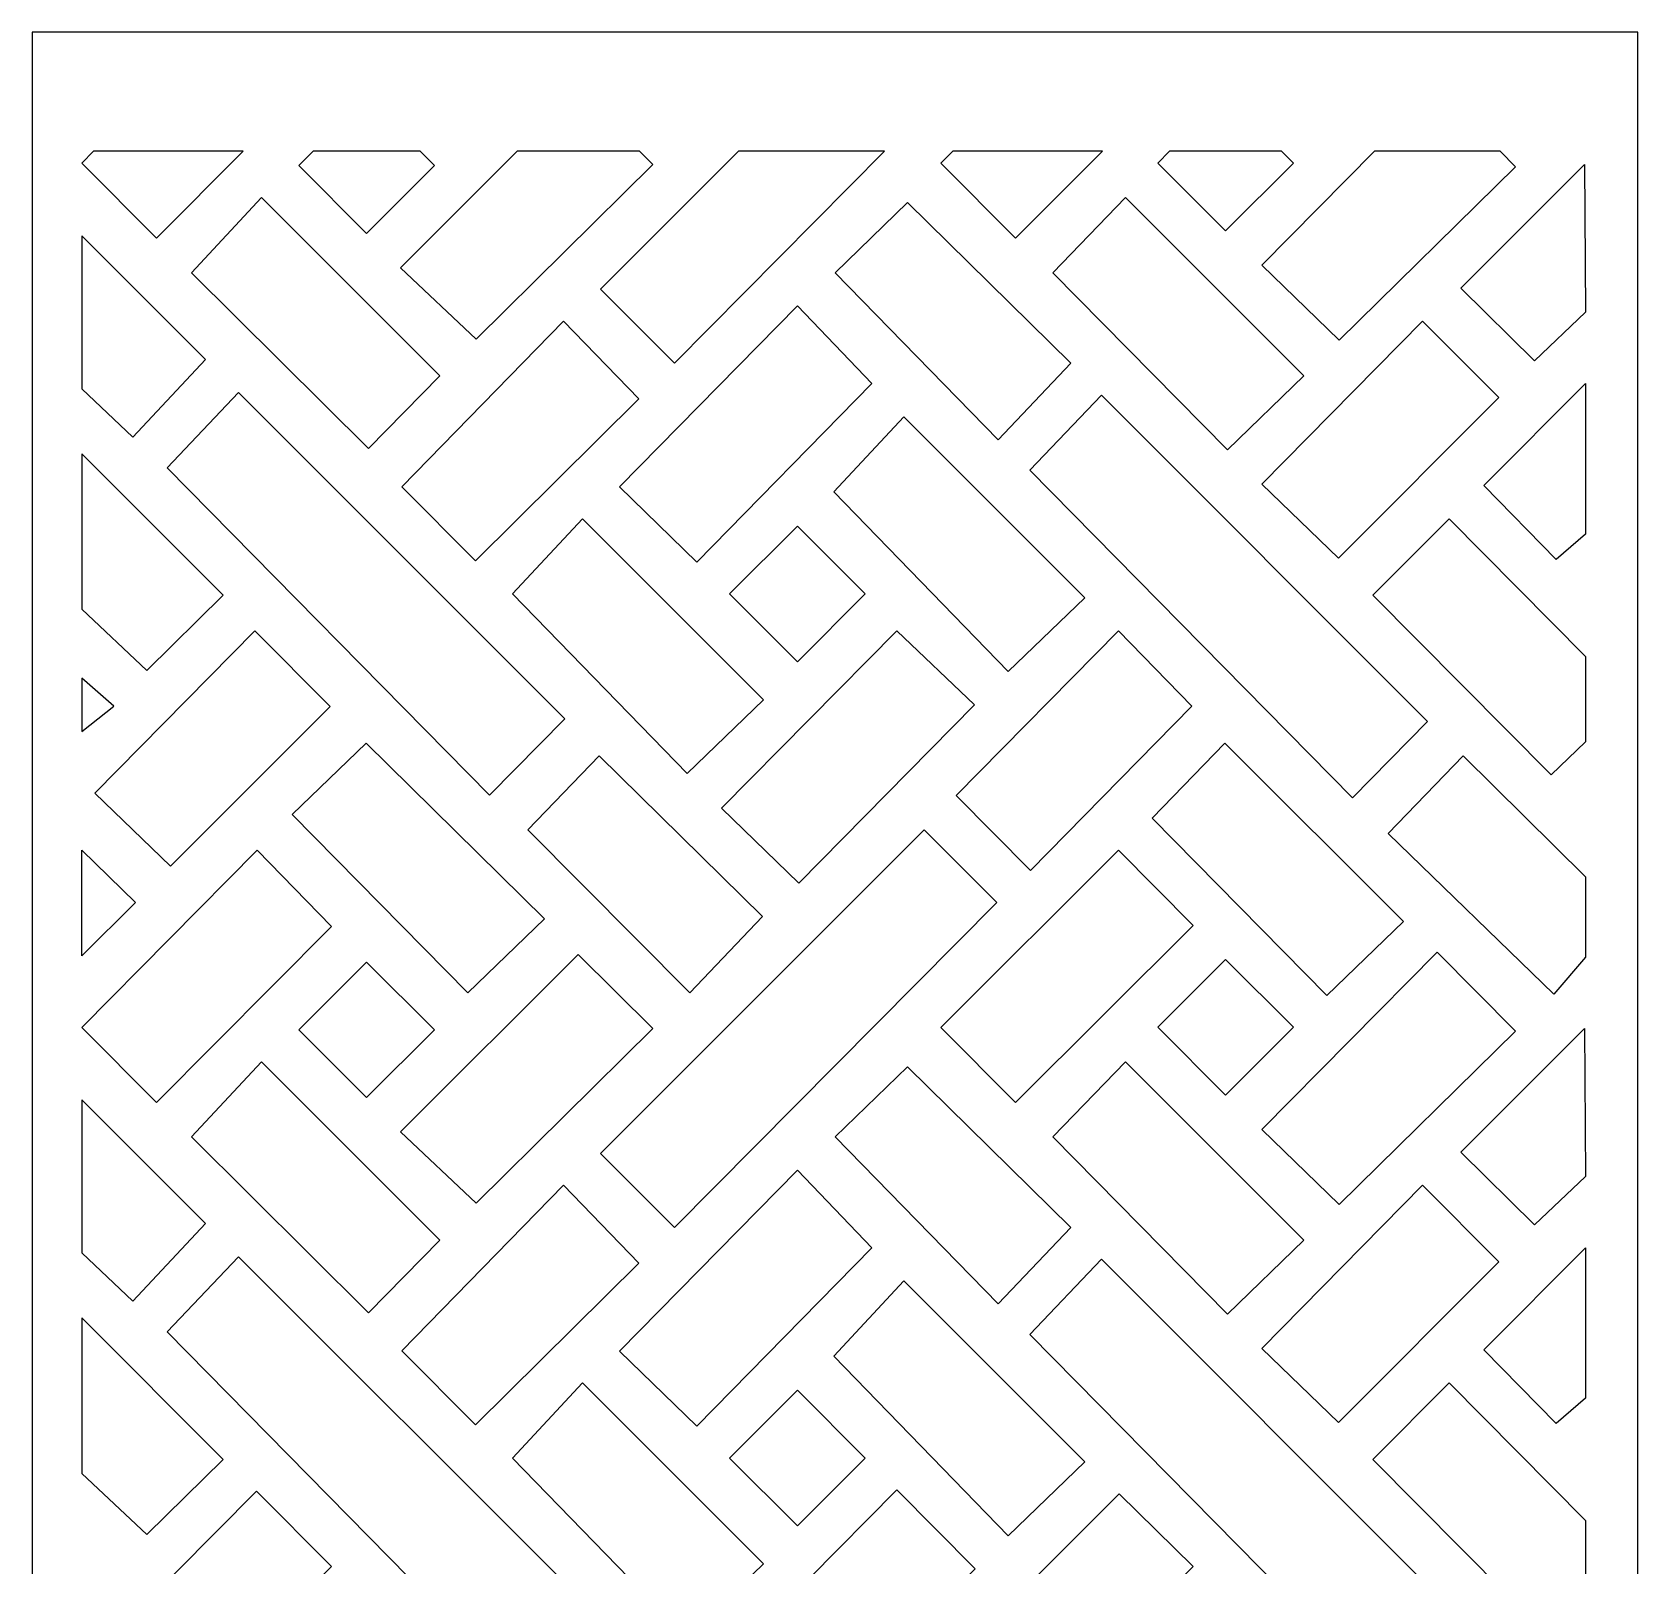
# Model space of a CAD drawing. Header units: centimetres. Extents: x -27.6 to -16.3, y -9.5 to 9.5.
# Drawn here: x -27.57 to -22.52, y 4.68 to 9.5 of the extents above; entities that cross this region are included whole.
import ezdxf

# ---------------------------------------------------------------- set-up
doc = ezdxf.new("R2010")
doc.units = ezdxf.units.CM
doc.header["$MEASUREMENT"] = 0
doc.layers.add('layer 1', color=7, linetype='Continuous')

msp = doc.modelspace()

# ---------------------------------------------------------------- linework, layer by layer
at = {"layer": 'layer 1', "color": 250}
for points, knots in [([(-27.56583, -9.50003), (-27.56583, -9.50003), (-27.56583, 9.5), (-27.56583, 9.5), (-27.56583, 9.5), (-27.56583, 9.5), (-22.51511, 9.5), (-22.51511, 9.5), (-22.51511, 9.5), (-22.51511, 9.5), (-22.51511, -9.50003), (-22.51511, -9.50003), (-22.51511, -9.50003), (-22.51511, -9.50003), (-27.56583, -9.50003), (-27.56583, -9.50003)], [0, 0, 0, 0, 0.2, 0.2, 0.2, 0.2, 0.4, 0.4, 0.4, 0.4, 0.6, 0.6, 0.6, 0.6, 1, 1, 1, 1]), ([(-27.37237, 9.12512), (-27.37237, 9.12512), (-26.90228, 9.12512), (-26.90228, 9.12512), (-26.90228, 9.12512), (-26.90228, 9.12512), (-27.17493, 8.8515), (-27.17493, 8.8515), (-27.17493, 8.8515), (-27.17493, 8.8515), (-27.40949, 9.08757), (-27.40949, 9.08757), (-27.40949, 9.08757), (-27.40949, 9.08757), (-27.37237, 9.12512), (-27.37237, 9.12512)], [0, 0, 0, 0, 0.2, 0.2, 0.2, 0.2, 0.4, 0.4, 0.4, 0.4, 0.6, 0.6, 0.6, 0.6, 1, 1, 1, 1]), ([(-26.68167, 9.12512), (-26.68167, 9.12512), (-26.34551, 9.12512), (-26.34551, 9.12512), (-26.34551, 9.12512), (-26.34551, 9.12512), (-26.30038, 9.07999), (-26.30038, 9.07999), (-26.30038, 9.07999), (-26.30038, 9.07999), (-26.51359, 8.86677), (-26.51359, 8.86677), (-26.51359, 8.86677), (-26.51359, 8.86677), (-26.7268, 9.07999), (-26.7268, 9.07999), (-26.7268, 9.07999), (-26.7268, 9.07999), (-26.68167, 9.12512), (-26.68167, 9.12512)], [0, 0, 0, 0, 0.1666667, 0.1666667, 0.1666667, 0.1666667, 0.3333333, 0.3333333, 0.3333333, 0.3333333, 0.5, 0.5, 0.5, 0.5, 0.6666667, 0.6666667, 0.6666667, 0.6666667, 1, 1, 1, 1]), ([(-26.04001, 9.12512), (-26.04001, 9.12512), (-25.65524, 9.12512), (-25.65524, 9.12512), (-25.65524, 9.12512), (-25.65524, 9.12512), (-25.61368, 9.08388), (-25.61368, 9.08388), (-25.61368, 9.08388), (-25.61368, 9.08388), (-26.1688, 8.53483), (-26.1688, 8.53483), (-26.1688, 8.53483), (-26.1688, 8.53483), (-26.40737, 8.75887), (-26.40737, 8.75887), (-26.40737, 8.75887), (-26.40737, 8.75887), (-26.04001, 9.12512), (-26.04001, 9.12512)], [0, 0, 0, 0, 0.1666667, 0.1666667, 0.1666667, 0.1666667, 0.3333333, 0.3333333, 0.3333333, 0.3333333, 0.5, 0.5, 0.5, 0.5, 0.6666667, 0.6666667, 0.6666667, 0.6666667, 1, 1, 1, 1]), ([(-25.34408, 9.12512), (-25.34408, 9.12512), (-24.88432, 9.12512), (-24.88432, 9.12512), (-24.88432, 9.12512), (-24.88432, 9.12512), (-25.54554, 8.45867), (-25.54554, 8.45867), (-25.54554, 8.45867), (-25.54554, 8.45867), (-25.77803, 8.69116), (-25.77803, 8.69116), (-25.77803, 8.69116), (-25.77803, 8.69116), (-25.34408, 9.12512), (-25.34408, 9.12512)], [0, 0, 0, 0, 0.2, 0.2, 0.2, 0.2, 0.4, 0.4, 0.4, 0.4, 0.6, 0.6, 0.6, 0.6, 1, 1, 1, 1]), ([(-24.6701, 9.12512), (-24.6701, 9.12512), (-24.19858, 9.12512), (-24.19858, 9.12512), (-24.19858, 9.12512), (-24.19858, 9.12512), (-24.4732, 8.8515), (-24.4732, 8.8515), (-24.4732, 8.8515), (-24.4732, 8.8515), (-24.70776, 9.08757), (-24.70776, 9.08757), (-24.70776, 9.08757), (-24.70776, 9.08757), (-24.6701, 9.12512), (-24.6701, 9.12512)], [0, 0, 0, 0, 0.2, 0.2, 0.2, 0.2, 0.4, 0.4, 0.4, 0.4, 0.6, 0.6, 0.6, 0.6, 1, 1, 1, 1]), ([(-23.98796, 9.12512), (-23.98796, 9.12512), (-23.63577, 9.12512), (-23.63577, 9.12512), (-23.63577, 9.12512), (-23.63577, 9.12512), (-23.59865, 9.08801), (-23.59865, 9.08801), (-23.59865, 9.08801), (-23.59865, 9.08801), (-23.81186, 8.87479), (-23.81186, 8.87479), (-23.81186, 8.87479), (-23.81186, 8.87479), (-24.02508, 9.08801), (-24.02508, 9.08801), (-24.02508, 9.08801), (-24.02508, 9.08801), (-23.98796, 9.12512), (-23.98796, 9.12512)], [0, 0, 0, 0, 0.1666667, 0.1666667, 0.1666667, 0.1666667, 0.3333333, 0.3333333, 0.3333333, 0.3333333, 0.5, 0.5, 0.5, 0.5, 0.6666667, 0.6666667, 0.6666667, 0.6666667, 1, 1, 1, 1]), ([(-23.34346, 9.12512), (-23.34346, 9.12512), (-22.94874, 9.12512), (-22.94874, 9.12512), (-22.94874, 9.12512), (-22.94874, 9.12512), (-22.89993, 9.07586), (-22.89993, 9.07586), (-22.89993, 9.07586), (-22.89993, 9.07586), (-23.45504, 8.53082), (-23.45504, 8.53082), (-23.45504, 8.53082), (-23.45504, 8.53082), (-23.69762, 8.76689), (-23.69762, 8.76689), (-23.69762, 8.76689), (-23.69762, 8.76689), (-23.34346, 9.12512), (-23.34346, 9.12512)], [0, 0, 0, 0, 0.1666667, 0.1666667, 0.1666667, 0.1666667, 0.3333333, 0.3333333, 0.3333333, 0.3333333, 0.5, 0.5, 0.5, 0.5, 0.6666667, 0.6666667, 0.6666667, 0.6666667, 1, 1, 1, 1]), ([(-22.8398, 8.46668), (-22.8398, 8.46668), (-22.67946, 8.61901), (-22.67946, 8.61901), (-22.67946, 8.61901), (-22.67946, 8.61901), (-22.68347, 9.084), (-22.68347, 9.084), (-22.68347, 9.084), (-22.68347, 9.084), (-23.07229, 8.69517), (-23.07229, 8.69517), (-23.07229, 8.69517), (-23.07229, 8.69517), (-22.8398, 8.46668), (-22.8398, 8.46668)], [0, 0, 0, 0, 0.2, 0.2, 0.2, 0.2, 0.4, 0.4, 0.4, 0.4, 0.6, 0.6, 0.6, 0.6, 1, 1, 1, 1]), ([(-26.50758, 8.1901), (-26.50758, 8.1901), (-26.2831, 8.41858), (-26.2831, 8.41858), (-26.2831, 8.41858), (-26.2831, 8.41858), (-26.84429, 8.97978), (-26.84429, 8.97978), (-26.84429, 8.97978), (-26.84429, 8.97978), (-27.06476, 8.74327), (-27.06476, 8.74327), (-27.06476, 8.74327), (-27.06476, 8.74327), (-26.50758, 8.1901), (-26.50758, 8.1901)], [0, 0, 0, 0, 0.2, 0.2, 0.2, 0.2, 0.4, 0.4, 0.4, 0.4, 0.6, 0.6, 0.6, 0.6, 1, 1, 1, 1]), ([(-24.52738, 8.21816), (-24.52738, 8.21816), (-25.04047, 8.74327), (-25.04047, 8.74327), (-25.04047, 8.74327), (-25.04047, 8.74327), (-24.81199, 8.96374), (-24.81199, 8.96374), (-24.81199, 8.96374), (-24.81199, 8.96374), (-24.2989, 8.45867), (-24.2989, 8.45867), (-24.2989, 8.45867), (-24.2989, 8.45867), (-24.52738, 8.21816), (-24.52738, 8.21816)], [0, 0, 0, 0, 0.2, 0.2, 0.2, 0.2, 0.4, 0.4, 0.4, 0.4, 0.6, 0.6, 0.6, 0.6, 1, 1, 1, 1]), ([(-23.80585, 8.18609), (-23.80585, 8.18609), (-23.56534, 8.41858), (-23.56534, 8.41858), (-23.56534, 8.41858), (-23.56534, 8.41858), (-24.12653, 8.97978), (-24.12653, 8.97978), (-24.12653, 8.97978), (-24.12653, 8.97978), (-24.35501, 8.74327), (-24.35501, 8.74327), (-24.35501, 8.74327), (-24.35501, 8.74327), (-23.80585, 8.18609), (-23.80585, 8.18609)], [0, 0, 0, 0, 0.2, 0.2, 0.2, 0.2, 0.4, 0.4, 0.4, 0.4, 0.6, 0.6, 0.6, 0.6, 1, 1, 1, 1]), ([(-27.24915, 8.22617), (-27.24915, 8.22617), (-27.40949, 8.3785), (-27.40949, 8.3785), (-27.40949, 8.3785), (-27.40949, 8.3785), (-27.40949, 8.85952), (-27.40949, 8.85952), (-27.40949, 8.85952), (-27.40949, 8.85952), (-27.02067, 8.47069), (-27.02067, 8.47069), (-27.02067, 8.47069), (-27.02067, 8.47069), (-27.24915, 8.22617), (-27.24915, 8.22617)], [0, 0, 0, 0, 0.2, 0.2, 0.2, 0.2, 0.4, 0.4, 0.4, 0.4, 0.6, 0.6, 0.6, 0.6, 1, 1, 1, 1]), ([(-25.47532, 7.83334), (-25.47532, 7.83334), (-25.71791, 8.0694), (-25.71791, 8.0694), (-25.71791, 8.0694), (-25.71791, 8.0694), (-25.1586, 8.63905), (-25.1586, 8.63905), (-25.1586, 8.63905), (-25.1586, 8.63905), (-24.92422, 8.39441), (-24.92422, 8.39441), (-24.92422, 8.39441), (-24.92422, 8.39441), (-25.47532, 7.83334), (-25.47532, 7.83334)], [0, 0, 0, 0, 0.2, 0.2, 0.2, 0.2, 0.4, 0.4, 0.4, 0.4, 0.6, 0.6, 0.6, 0.6, 1, 1, 1, 1]), ([(-26.17086, 7.83735), (-26.17086, 7.83735), (-26.40336, 8.06984), (-26.40336, 8.06984), (-26.40336, 8.06984), (-26.40336, 8.06984), (-25.89428, 8.59095), (-25.89428, 8.59095), (-25.89428, 8.59095), (-25.89428, 8.59095), (-25.65778, 8.34643), (-25.65778, 8.34643), (-25.65778, 8.34643), (-25.65778, 8.34643), (-26.17086, 7.83735), (-26.17086, 7.83735)], [0, 0, 0, 0, 0.2, 0.2, 0.2, 0.2, 0.4, 0.4, 0.4, 0.4, 0.6, 0.6, 0.6, 0.6, 1, 1, 1, 1]), ([(-23.45711, 7.84536), (-23.45711, 7.84536), (-23.69762, 8.07786), (-23.69762, 8.07786), (-23.69762, 8.07786), (-23.69762, 8.07786), (-23.19255, 8.59095), (-23.19255, 8.59095), (-23.19255, 8.59095), (-23.19255, 8.59095), (-22.95204, 8.35044), (-22.95204, 8.35044), (-22.95204, 8.35044), (-22.95204, 8.35044), (-23.45711, 7.84536), (-23.45711, 7.84536)], [0, 0, 0, 0, 0.2, 0.2, 0.2, 0.2, 0.4, 0.4, 0.4, 0.4, 0.6, 0.6, 0.6, 0.6, 1, 1, 1, 1]), ([(-22.77166, 7.84135), (-22.77166, 7.84135), (-22.67946, 7.92152), (-22.67946, 7.92152), (-22.67946, 7.92152), (-22.67946, 7.92152), (-22.67946, 8.39453), (-22.67946, 8.39453), (-22.67946, 8.39453), (-22.67946, 8.39453), (-23.00014, 8.07385), (-23.00014, 8.07385), (-23.00014, 8.07385), (-23.00014, 8.07385), (-22.77166, 7.84135), (-22.77166, 7.84135)], [0, 0, 0, 0, 0.2, 0.2, 0.2, 0.2, 0.4, 0.4, 0.4, 0.4, 0.6, 0.6, 0.6, 0.6, 1, 1, 1, 1]), ([(-26.12677, 7.09978), (-26.12677, 7.09978), (-25.89027, 7.34029), (-25.89027, 7.34029), (-25.89027, 7.34029), (-25.89027, 7.34029), (-26.91645, 8.36647), (-26.91645, 8.36647), (-26.91645, 8.36647), (-26.91645, 8.36647), (-27.14092, 8.12997), (-27.14092, 8.12997), (-27.14092, 8.12997), (-27.14092, 8.12997), (-26.12677, 7.09978), (-26.12677, 7.09978)], [0, 0, 0, 0, 0.2, 0.2, 0.2, 0.2, 0.4, 0.4, 0.4, 0.4, 0.6, 0.6, 0.6, 0.6, 1, 1, 1, 1]), ([(-23.41302, 7.09176), (-23.41302, 7.09176), (-23.17652, 7.33227), (-23.17652, 7.33227), (-23.17652, 7.33227), (-23.17652, 7.33227), (-24.20269, 8.35845), (-24.20269, 8.35845), (-24.20269, 8.35845), (-24.20269, 8.35845), (-24.42717, 8.12195), (-24.42717, 8.12195), (-24.42717, 8.12195), (-24.42717, 8.12195), (-23.41302, 7.09176), (-23.41302, 7.09176)], [0, 0, 0, 0, 0.2, 0.2, 0.2, 0.2, 0.4, 0.4, 0.4, 0.4, 0.6, 0.6, 0.6, 0.6, 1, 1, 1, 1]), ([(-24.49531, 7.4886), (-24.49531, 7.4886), (-24.2548, 7.7211), (-24.2548, 7.7211), (-24.2548, 7.7211), (-24.2548, 7.7211), (-24.82401, 8.29031), (-24.82401, 8.29031), (-24.82401, 8.29031), (-24.82401, 8.29031), (-25.04448, 8.05381), (-25.04448, 8.05381), (-25.04448, 8.05381), (-25.04448, 8.05381), (-24.49531, 7.4886), (-24.49531, 7.4886)], [0, 0, 0, 0, 0.2, 0.2, 0.2, 0.2, 0.4, 0.4, 0.4, 0.4, 0.6, 0.6, 0.6, 0.6, 1, 1, 1, 1]), ([(-27.40949, 7.68502), (-27.40949, 7.68502), (-27.40949, 8.17406), (-27.40949, 8.17406), (-27.40949, 8.17406), (-27.40949, 8.17406), (-26.96455, 7.72912), (-26.96455, 7.72912), (-26.96455, 7.72912), (-26.96455, 7.72912), (-27.20506, 7.49261), (-27.20506, 7.49261), (-27.20506, 7.49261), (-27.20506, 7.49261), (-27.40949, 7.68502), (-27.40949, 7.68502)], [0, 0, 0, 0, 0.2, 0.2, 0.2, 0.2, 0.4, 0.4, 0.4, 0.4, 0.6, 0.6, 0.6, 0.6, 1, 1, 1, 1]), ([(-25.50545, 7.16792), (-25.50545, 7.16792), (-25.26494, 7.40042), (-25.26494, 7.40042), (-25.26494, 7.40042), (-25.26494, 7.40042), (-25.83415, 7.96963), (-25.83415, 7.96963), (-25.83415, 7.96963), (-25.83415, 7.96963), (-26.05462, 7.73312), (-26.05462, 7.73312), (-26.05462, 7.73312), (-26.05462, 7.73312), (-25.50545, 7.16792), (-25.50545, 7.16792)], [0, 0, 0, 0, 0.2, 0.2, 0.2, 0.2, 0.4, 0.4, 0.4, 0.4, 0.6, 0.6, 0.6, 0.6, 1, 1, 1, 1]), ([(-25.37193, 7.73312), (-25.37193, 7.73312), (-25.15872, 7.94634), (-25.15872, 7.94634), (-25.15872, 7.94634), (-25.15872, 7.94634), (-24.94551, 7.73312), (-24.94551, 7.73312), (-24.94551, 7.73312), (-24.94551, 7.73312), (-25.15872, 7.51991), (-25.15872, 7.51991), (-25.15872, 7.51991), (-25.15872, 7.51991), (-25.37193, 7.73312), (-25.37193, 7.73312)], [0, 0, 0, 0, 0.2, 0.2, 0.2, 0.2, 0.4, 0.4, 0.4, 0.4, 0.6, 0.6, 0.6, 0.6, 1, 1, 1, 1]), ([(-22.78769, 7.16391), (-22.78769, 7.16391), (-22.67946, 7.26813), (-22.67946, 7.26813), (-22.67946, 7.26813), (-22.67946, 7.26813), (-22.67946, 7.53671), (-22.67946, 7.53671), (-22.67946, 7.53671), (-22.67946, 7.53671), (-23.10837, 7.96963), (-23.10837, 7.96963), (-23.10837, 7.96963), (-23.10837, 7.96963), (-23.34888, 7.72912), (-23.34888, 7.72912), (-23.34888, 7.72912), (-23.34888, 7.72912), (-22.78769, 7.16391), (-22.78769, 7.16391)], [0, 0, 0, 0, 0.1666667, 0.1666667, 0.1666667, 0.1666667, 0.3333333, 0.3333333, 0.3333333, 0.3333333, 0.5, 0.5, 0.5, 0.5, 0.6666667, 0.6666667, 0.6666667, 0.6666667, 1, 1, 1, 1]), ([(-27.13023, 6.87663), (-27.13023, 6.87663), (-27.36807, 7.10645), (-27.36807, 7.10645), (-27.36807, 7.10645), (-27.36807, 7.10645), (-26.86567, 7.61688), (-26.86567, 7.61688), (-26.86567, 7.61688), (-26.86567, 7.61688), (-26.62783, 7.37903), (-26.62783, 7.37903), (-26.62783, 7.37903), (-26.62783, 7.37903), (-27.13023, 6.87663), (-27.13023, 6.87663)], [0, 0, 0, 0, 0.2, 0.2, 0.2, 0.2, 0.4, 0.4, 0.4, 0.4, 0.6, 0.6, 0.6, 0.6, 1, 1, 1, 1]), ([(-24.84594, 7.61688), (-24.84594, 7.61688), (-25.39722, 7.05925), (-25.39722, 7.05925), (-25.39722, 7.05925), (-25.39722, 7.05925), (-25.15465, 6.82319), (-25.15465, 6.82319), (-25.15465, 6.82319), (-25.15465, 6.82319), (-24.60221, 7.38426), (-24.60221, 7.38426), (-24.60221, 7.38426), (-24.60221, 7.38426), (-24.84594, 7.61688), (-24.84594, 7.61688)], [0, 0, 0, 0, 0.2, 0.2, 0.2, 0.2, 0.4, 0.4, 0.4, 0.4, 0.6, 0.6, 0.6, 0.6, 1, 1, 1, 1]), ([(-24.4251, 6.86327), (-24.4251, 6.86327), (-24.65966, 7.09934), (-24.65966, 7.09934), (-24.65966, 7.09934), (-24.65966, 7.09934), (-24.14846, 7.61688), (-24.14846, 7.61688), (-24.14846, 7.61688), (-24.14846, 7.61688), (-23.91809, 7.38026), (-23.91809, 7.38026), (-23.91809, 7.38026), (-23.91809, 7.38026), (-24.4251, 6.86327), (-24.4251, 6.86327)], [0, 0, 0, 0, 0.2, 0.2, 0.2, 0.2, 0.4, 0.4, 0.4, 0.4, 0.6, 0.6, 0.6, 0.6, 1, 1, 1, 1]), ([(-27.40949, 7.3002), (-27.40949, 7.3002), (-27.40949, 7.46856), (-27.40949, 7.46856), (-27.40949, 7.46856), (-27.40949, 7.46856), (-27.30928, 7.38037), (-27.30928, 7.38037), (-27.30928, 7.38037), (-27.30928, 7.38037), (-27.40949, 7.3002), (-27.40949, 7.3002)], [0, 0, 0, 0, 0.25, 0.25, 0.25, 0.25, 0.5, 0.5, 0.5, 0.5, 1, 1, 1, 1]), ([(-26.19492, 6.47845), (-26.19492, 6.47845), (-25.9544, 6.71095), (-25.9544, 6.71095), (-25.9544, 6.71095), (-25.9544, 6.71095), (-26.5156, 7.26413), (-26.5156, 7.26413), (-26.5156, 7.26413), (-26.5156, 7.26413), (-26.74809, 7.03965), (-26.74809, 7.03965), (-26.74809, 7.03965), (-26.74809, 7.03965), (-26.19492, 6.47845), (-26.19492, 6.47845)], [0, 0, 0, 0, 0.2, 0.2, 0.2, 0.2, 0.4, 0.4, 0.4, 0.4, 0.6, 0.6, 0.6, 0.6, 1, 1, 1, 1]), ([(-25.49744, 6.47845), (-25.49744, 6.47845), (-26.00652, 6.99155), (-26.00652, 6.99155), (-26.00652, 6.99155), (-26.00652, 6.99155), (-25.78204, 7.22404), (-25.78204, 7.22404), (-25.78204, 7.22404), (-25.78204, 7.22404), (-25.26895, 6.71897), (-25.26895, 6.71897), (-25.26895, 6.71897), (-25.26895, 6.71897), (-25.49744, 6.47845), (-25.49744, 6.47845)], [0, 0, 0, 0, 0.2, 0.2, 0.2, 0.2, 0.4, 0.4, 0.4, 0.4, 0.6, 0.6, 0.6, 0.6, 1, 1, 1, 1]), ([(-23.49319, 6.47044), (-23.49319, 6.47044), (-23.25268, 6.70293), (-23.25268, 6.70293), (-23.25268, 6.70293), (-23.25268, 6.70293), (-23.81387, 7.26413), (-23.81387, 7.26413), (-23.81387, 7.26413), (-23.81387, 7.26413), (-24.04235, 7.02762), (-24.04235, 7.02762), (-24.04235, 7.02762), (-24.04235, 7.02762), (-23.49319, 6.47044), (-23.49319, 6.47044)], [0, 0, 0, 0, 0.2, 0.2, 0.2, 0.2, 0.4, 0.4, 0.4, 0.4, 0.6, 0.6, 0.6, 0.6, 1, 1, 1, 1]), ([(-22.77967, 6.47444), (-22.77967, 6.47444), (-22.67946, 6.59069), (-22.67946, 6.59069), (-22.67946, 6.59069), (-22.67946, 6.59069), (-22.67946, 6.84323), (-22.67946, 6.84323), (-22.67946, 6.84323), (-22.67946, 6.84323), (-23.06428, 7.22404), (-23.06428, 7.22404), (-23.06428, 7.22404), (-23.06428, 7.22404), (-23.30078, 6.97952), (-23.30078, 6.97952), (-23.30078, 6.97952), (-23.30078, 6.97952), (-22.77967, 6.47444), (-22.77967, 6.47444)], [0, 0, 0, 0, 0.1666667, 0.1666667, 0.1666667, 0.1666667, 0.3333333, 0.3333333, 0.3333333, 0.3333333, 0.5, 0.5, 0.5, 0.5, 0.6666667, 0.6666667, 0.6666667, 0.6666667, 1, 1, 1, 1]), ([(-25.54554, 5.74088), (-25.54554, 5.74088), (-25.77803, 5.97338), (-25.77803, 5.97338), (-25.77803, 5.97338), (-25.77803, 5.97338), (-24.75987, 6.99155), (-24.75987, 6.99155), (-24.75987, 6.99155), (-24.75987, 6.99155), (-24.53139, 6.76306), (-24.53139, 6.76306), (-24.53139, 6.76306), (-24.53139, 6.76306), (-25.54554, 5.74088), (-25.54554, 5.74088)], [0, 0, 0, 0, 0.2, 0.2, 0.2, 0.2, 0.4, 0.4, 0.4, 0.4, 0.6, 0.6, 0.6, 0.6, 1, 1, 1, 1]), ([(-27.17493, 6.13372), (-27.17493, 6.13372), (-27.40949, 6.36979), (-27.40949, 6.36979), (-27.40949, 6.36979), (-27.40949, 6.36979), (-26.85821, 6.92741), (-26.85821, 6.92741), (-26.85821, 6.92741), (-26.85821, 6.92741), (-26.62383, 6.68678), (-26.62383, 6.68678), (-26.62383, 6.68678), (-26.62383, 6.68678), (-27.17493, 6.13372), (-27.17493, 6.13372)], [0, 0, 0, 0, 0.2, 0.2, 0.2, 0.2, 0.4, 0.4, 0.4, 0.4, 0.6, 0.6, 0.6, 0.6, 1, 1, 1, 1]), ([(-27.40949, 6.5947), (-27.40949, 6.5947), (-27.24114, 6.76306), (-27.24114, 6.76306), (-27.24114, 6.76306), (-27.24114, 6.76306), (-27.40949, 6.92741), (-27.40949, 6.92741), (-27.40949, 6.92741), (-27.40949, 6.92741), (-27.40949, 6.5947), (-27.40949, 6.5947)], [0, 0, 0, 0, 0.25, 0.25, 0.25, 0.25, 0.5, 0.5, 0.5, 0.5, 1, 1, 1, 1]), ([(-24.4732, 6.13372), (-24.4732, 6.13372), (-24.70776, 6.36979), (-24.70776, 6.36979), (-24.70776, 6.36979), (-24.70776, 6.36979), (-24.14846, 6.92741), (-24.14846, 6.92741), (-24.14846, 6.92741), (-24.14846, 6.92741), (-23.91408, 6.69079), (-23.91408, 6.69079), (-23.91408, 6.69079), (-23.91408, 6.69079), (-24.4732, 6.13372), (-24.4732, 6.13372)], [0, 0, 0, 0, 0.2, 0.2, 0.2, 0.2, 0.4, 0.4, 0.4, 0.4, 0.6, 0.6, 0.6, 0.6, 1, 1, 1, 1]), ([(-26.7268, 6.36221), (-26.7268, 6.36221), (-26.51359, 6.57542), (-26.51359, 6.57542), (-26.51359, 6.57542), (-26.51359, 6.57542), (-26.30038, 6.36221), (-26.30038, 6.36221), (-26.30038, 6.36221), (-26.30038, 6.36221), (-26.51359, 6.14899), (-26.51359, 6.14899), (-26.51359, 6.14899), (-26.51359, 6.14899), (-26.7268, 6.36221), (-26.7268, 6.36221)], [0, 0, 0, 0, 0.2, 0.2, 0.2, 0.2, 0.4, 0.4, 0.4, 0.4, 0.6, 0.6, 0.6, 0.6, 1, 1, 1, 1]), ([(-26.1688, 5.81705), (-26.1688, 5.81705), (-26.40737, 6.04109), (-26.40737, 6.04109), (-26.40737, 6.04109), (-26.40737, 6.04109), (-25.84806, 6.59871), (-25.84806, 6.59871), (-25.84806, 6.59871), (-25.84806, 6.59871), (-25.61368, 6.3661), (-25.61368, 6.3661), (-25.61368, 6.3661), (-25.61368, 6.3661), (-26.1688, 5.81705), (-26.1688, 5.81705)], [0, 0, 0, 0, 0.2, 0.2, 0.2, 0.2, 0.4, 0.4, 0.4, 0.4, 0.6, 0.6, 0.6, 0.6, 1, 1, 1, 1]), ([(-24.02508, 6.37022), (-24.02508, 6.37022), (-23.81186, 6.58344), (-23.81186, 6.58344), (-23.81186, 6.58344), (-23.81186, 6.58344), (-23.59865, 6.37022), (-23.59865, 6.37022), (-23.59865, 6.37022), (-23.59865, 6.37022), (-23.81186, 6.15701), (-23.81186, 6.15701), (-23.81186, 6.15701), (-23.81186, 6.15701), (-24.02508, 6.37022), (-24.02508, 6.37022)], [0, 0, 0, 0, 0.2, 0.2, 0.2, 0.2, 0.4, 0.4, 0.4, 0.4, 0.6, 0.6, 0.6, 0.6, 1, 1, 1, 1]), ([(-23.45504, 5.81304), (-23.45504, 5.81304), (-23.69762, 6.04911), (-23.69762, 6.04911), (-23.69762, 6.04911), (-23.69762, 6.04911), (-23.14633, 6.60673), (-23.14633, 6.60673), (-23.14633, 6.60673), (-23.14633, 6.60673), (-22.89993, 6.35808), (-22.89993, 6.35808), (-22.89993, 6.35808), (-22.89993, 6.35808), (-23.45504, 5.81304), (-23.45504, 5.81304)], [0, 0, 0, 0, 0.2, 0.2, 0.2, 0.2, 0.4, 0.4, 0.4, 0.4, 0.6, 0.6, 0.6, 0.6, 1, 1, 1, 1]), ([(-22.8398, 5.7489), (-22.8398, 5.7489), (-22.67946, 5.90123), (-22.67946, 5.90123), (-22.67946, 5.90123), (-22.67946, 5.90123), (-22.68347, 6.36621), (-22.68347, 6.36621), (-22.68347, 6.36621), (-22.68347, 6.36621), (-23.07229, 5.97739), (-23.07229, 5.97739), (-23.07229, 5.97739), (-23.07229, 5.97739), (-22.8398, 5.7489), (-22.8398, 5.7489)], [0, 0, 0, 0, 0.2, 0.2, 0.2, 0.2, 0.4, 0.4, 0.4, 0.4, 0.6, 0.6, 0.6, 0.6, 1, 1, 1, 1]), ([(-26.50758, 5.47231), (-26.50758, 5.47231), (-26.2831, 5.7008), (-26.2831, 5.7008), (-26.2831, 5.7008), (-26.2831, 5.7008), (-26.84429, 6.26199), (-26.84429, 6.26199), (-26.84429, 6.26199), (-26.84429, 6.26199), (-27.06476, 6.02549), (-27.06476, 6.02549), (-27.06476, 6.02549), (-27.06476, 6.02549), (-26.50758, 5.47231), (-26.50758, 5.47231)], [0, 0, 0, 0, 0.2, 0.2, 0.2, 0.2, 0.4, 0.4, 0.4, 0.4, 0.6, 0.6, 0.6, 0.6, 1, 1, 1, 1]), ([(-24.52738, 5.50037), (-24.52738, 5.50037), (-25.04047, 6.02549), (-25.04047, 6.02549), (-25.04047, 6.02549), (-25.04047, 6.02549), (-24.81199, 6.24596), (-24.81199, 6.24596), (-24.81199, 6.24596), (-24.81199, 6.24596), (-24.2989, 5.74088), (-24.2989, 5.74088), (-24.2989, 5.74088), (-24.2989, 5.74088), (-24.52738, 5.50037), (-24.52738, 5.50037)], [0, 0, 0, 0, 0.2, 0.2, 0.2, 0.2, 0.4, 0.4, 0.4, 0.4, 0.6, 0.6, 0.6, 0.6, 1, 1, 1, 1]), ([(-23.80585, 5.4683), (-23.80585, 5.4683), (-23.56534, 5.7008), (-23.56534, 5.7008), (-23.56534, 5.7008), (-23.56534, 5.7008), (-24.12653, 6.26199), (-24.12653, 6.26199), (-24.12653, 6.26199), (-24.12653, 6.26199), (-24.35501, 6.02549), (-24.35501, 6.02549), (-24.35501, 6.02549), (-24.35501, 6.02549), (-23.80585, 5.4683), (-23.80585, 5.4683)], [0, 0, 0, 0, 0.2, 0.2, 0.2, 0.2, 0.4, 0.4, 0.4, 0.4, 0.6, 0.6, 0.6, 0.6, 1, 1, 1, 1]), ([(-27.24915, 5.50839), (-27.24915, 5.50839), (-27.40949, 5.66071), (-27.40949, 5.66071), (-27.40949, 5.66071), (-27.40949, 5.66071), (-27.40949, 6.14174), (-27.40949, 6.14174), (-27.40949, 6.14174), (-27.40949, 6.14174), (-27.02067, 5.75291), (-27.02067, 5.75291), (-27.02067, 5.75291), (-27.02067, 5.75291), (-27.24915, 5.50839), (-27.24915, 5.50839)], [0, 0, 0, 0, 0.2, 0.2, 0.2, 0.2, 0.4, 0.4, 0.4, 0.4, 0.6, 0.6, 0.6, 0.6, 1, 1, 1, 1]), ([(-25.47532, 5.11555), (-25.47532, 5.11555), (-25.71791, 5.35162), (-25.71791, 5.35162), (-25.71791, 5.35162), (-25.71791, 5.35162), (-25.1586, 5.92127), (-25.1586, 5.92127), (-25.1586, 5.92127), (-25.1586, 5.92127), (-24.92422, 5.67663), (-24.92422, 5.67663), (-24.92422, 5.67663), (-24.92422, 5.67663), (-25.47532, 5.11555), (-25.47532, 5.11555)], [0, 0, 0, 0, 0.2, 0.2, 0.2, 0.2, 0.4, 0.4, 0.4, 0.4, 0.6, 0.6, 0.6, 0.6, 1, 1, 1, 1]), ([(-26.17086, 5.11956), (-26.17086, 5.11956), (-26.40336, 5.35206), (-26.40336, 5.35206), (-26.40336, 5.35206), (-26.40336, 5.35206), (-25.89428, 5.87317), (-25.89428, 5.87317), (-25.89428, 5.87317), (-25.89428, 5.87317), (-25.65778, 5.62864), (-25.65778, 5.62864), (-25.65778, 5.62864), (-25.65778, 5.62864), (-26.17086, 5.11956), (-26.17086, 5.11956)], [0, 0, 0, 0, 0.2, 0.2, 0.2, 0.2, 0.4, 0.4, 0.4, 0.4, 0.6, 0.6, 0.6, 0.6, 1, 1, 1, 1]), ([(-23.45711, 5.12758), (-23.45711, 5.12758), (-23.69762, 5.36007), (-23.69762, 5.36007), (-23.69762, 5.36007), (-23.69762, 5.36007), (-23.19255, 5.87317), (-23.19255, 5.87317), (-23.19255, 5.87317), (-23.19255, 5.87317), (-22.95204, 5.63265), (-22.95204, 5.63265), (-22.95204, 5.63265), (-22.95204, 5.63265), (-23.45711, 5.12758), (-23.45711, 5.12758)], [0, 0, 0, 0, 0.2, 0.2, 0.2, 0.2, 0.4, 0.4, 0.4, 0.4, 0.6, 0.6, 0.6, 0.6, 1, 1, 1, 1]), ([(-22.77166, 5.12357), (-22.77166, 5.12357), (-22.67946, 5.20374), (-22.67946, 5.20374), (-22.67946, 5.20374), (-22.67946, 5.20374), (-22.67946, 5.67675), (-22.67946, 5.67675), (-22.67946, 5.67675), (-22.67946, 5.67675), (-23.00014, 5.35606), (-23.00014, 5.35606), (-23.00014, 5.35606), (-23.00014, 5.35606), (-22.77166, 5.12357), (-22.77166, 5.12357)], [0, 0, 0, 0, 0.2, 0.2, 0.2, 0.2, 0.4, 0.4, 0.4, 0.4, 0.6, 0.6, 0.6, 0.6, 1, 1, 1, 1]), ([(-26.12677, 4.38199), (-26.12677, 4.38199), (-25.89027, 4.6225), (-25.89027, 4.6225), (-25.89027, 4.6225), (-25.89027, 4.6225), (-26.91645, 5.64869), (-26.91645, 5.64869), (-26.91645, 5.64869), (-26.91645, 5.64869), (-27.14092, 5.41218), (-27.14092, 5.41218), (-27.14092, 5.41218), (-27.14092, 5.41218), (-26.12677, 4.38199), (-26.12677, 4.38199)], [0, 0, 0, 0, 0.2, 0.2, 0.2, 0.2, 0.4, 0.4, 0.4, 0.4, 0.6, 0.6, 0.6, 0.6, 1, 1, 1, 1]), ([(-23.41302, 4.37397), (-23.41302, 4.37397), (-23.17652, 4.61449), (-23.17652, 4.61449), (-23.17652, 4.61449), (-23.17652, 4.61449), (-24.20269, 5.64067), (-24.20269, 5.64067), (-24.20269, 5.64067), (-24.20269, 5.64067), (-24.42717, 5.40417), (-24.42717, 5.40417), (-24.42717, 5.40417), (-24.42717, 5.40417), (-23.41302, 4.37397), (-23.41302, 4.37397)], [0, 0, 0, 0, 0.2, 0.2, 0.2, 0.2, 0.4, 0.4, 0.4, 0.4, 0.6, 0.6, 0.6, 0.6, 1, 1, 1, 1]), ([(-24.49531, 4.77082), (-24.49531, 4.77082), (-24.2548, 5.00331), (-24.2548, 5.00331), (-24.2548, 5.00331), (-24.2548, 5.00331), (-24.82401, 5.57253), (-24.82401, 5.57253), (-24.82401, 5.57253), (-24.82401, 5.57253), (-25.04448, 5.33602), (-25.04448, 5.33602), (-25.04448, 5.33602), (-25.04448, 5.33602), (-24.49531, 4.77082), (-24.49531, 4.77082)], [0, 0, 0, 0, 0.2, 0.2, 0.2, 0.2, 0.4, 0.4, 0.4, 0.4, 0.6, 0.6, 0.6, 0.6, 1, 1, 1, 1]), ([(-27.40949, 4.96724), (-27.40949, 4.96724), (-27.40949, 5.45628), (-27.40949, 5.45628), (-27.40949, 5.45628), (-27.40949, 5.45628), (-26.96455, 5.01133), (-26.96455, 5.01133), (-26.96455, 5.01133), (-26.96455, 5.01133), (-27.20506, 4.77483), (-27.20506, 4.77483), (-27.20506, 4.77483), (-27.20506, 4.77483), (-27.40949, 4.96724), (-27.40949, 4.96724)], [0, 0, 0, 0, 0.2, 0.2, 0.2, 0.2, 0.4, 0.4, 0.4, 0.4, 0.6, 0.6, 0.6, 0.6, 1, 1, 1, 1]), ([(-25.50545, 4.45014), (-25.50545, 4.45014), (-25.26494, 4.68263), (-25.26494, 4.68263), (-25.26494, 4.68263), (-25.26494, 4.68263), (-25.83415, 5.25184), (-25.83415, 5.25184), (-25.83415, 5.25184), (-25.83415, 5.25184), (-26.05462, 5.01534), (-26.05462, 5.01534), (-26.05462, 5.01534), (-26.05462, 5.01534), (-25.50545, 4.45014), (-25.50545, 4.45014)], [0, 0, 0, 0, 0.2, 0.2, 0.2, 0.2, 0.4, 0.4, 0.4, 0.4, 0.6, 0.6, 0.6, 0.6, 1, 1, 1, 1]), ([(-25.37193, 5.01534), (-25.37193, 5.01534), (-25.15872, 5.22855), (-25.15872, 5.22855), (-25.15872, 5.22855), (-25.15872, 5.22855), (-24.94551, 5.01534), (-24.94551, 5.01534), (-24.94551, 5.01534), (-24.94551, 5.01534), (-25.15872, 4.80213), (-25.15872, 4.80213), (-25.15872, 4.80213), (-25.15872, 4.80213), (-25.37193, 5.01534), (-25.37193, 5.01534)], [0, 0, 0, 0, 0.2, 0.2, 0.2, 0.2, 0.4, 0.4, 0.4, 0.4, 0.6, 0.6, 0.6, 0.6, 1, 1, 1, 1]), ([(-22.78769, 4.44613), (-22.78769, 4.44613), (-22.67946, 4.55035), (-22.67946, 4.55035), (-22.67946, 4.55035), (-22.67946, 4.55035), (-22.67946, 4.81892), (-22.67946, 4.81892), (-22.67946, 4.81892), (-22.67946, 4.81892), (-23.10837, 5.25184), (-23.10837, 5.25184), (-23.10837, 5.25184), (-23.10837, 5.25184), (-23.34888, 5.01133), (-23.34888, 5.01133), (-23.34888, 5.01133), (-23.34888, 5.01133), (-22.78769, 4.44613), (-22.78769, 4.44613)], [0, 0, 0, 0, 0.1666667, 0.1666667, 0.1666667, 0.1666667, 0.3333333, 0.3333333, 0.3333333, 0.3333333, 0.5, 0.5, 0.5, 0.5, 0.6666667, 0.6666667, 0.6666667, 0.6666667, 1, 1, 1, 1]), ([(-27.13291, 4.17355), (-27.13291, 4.17355), (-27.3654, 4.40203), (-27.3654, 4.40203), (-27.3654, 4.40203), (-27.3654, 4.40203), (-26.86033, 4.91112), (-26.86033, 4.91112), (-26.86033, 4.91112), (-26.86033, 4.91112), (-26.62383, 4.67461), (-26.62383, 4.67461), (-26.62383, 4.67461), (-26.62383, 4.67461), (-27.13291, 4.17355), (-27.13291, 4.17355)], [0, 0, 0, 0, 0.2, 0.2, 0.2, 0.2, 0.4, 0.4, 0.4, 0.4, 0.6, 0.6, 0.6, 0.6, 1, 1, 1, 1]), ([(-25.15465, 4.12144), (-25.15465, 4.12144), (-25.39722, 4.35751), (-25.39722, 4.35751), (-25.39722, 4.35751), (-25.39722, 4.35751), (-24.84594, 4.91513), (-24.84594, 4.91513), (-24.84594, 4.91513), (-24.84594, 4.91513), (-24.59953, 4.66648), (-24.59953, 4.66648), (-24.59953, 4.66648), (-24.59953, 4.66648), (-25.15465, 4.12144), (-25.15465, 4.12144)], [0, 0, 0, 0, 0.2, 0.2, 0.2, 0.2, 0.4, 0.4, 0.4, 0.4, 0.6, 0.6, 0.6, 0.6, 1, 1, 1, 1]), ([(-24.41915, 4.17355), (-24.41915, 4.17355), (-24.65164, 4.39803), (-24.65164, 4.39803), (-24.65164, 4.39803), (-24.65164, 4.39803), (-24.14658, 4.9031), (-24.14658, 4.9031), (-24.14658, 4.9031), (-24.14658, 4.9031), (-23.91408, 4.67461), (-23.91408, 4.67461), (-23.91408, 4.67461), (-23.91408, 4.67461), (-24.41915, 4.17355), (-24.41915, 4.17355)], [0, 0, 0, 0, 0.2, 0.2, 0.2, 0.2, 0.4, 0.4, 0.4, 0.4, 0.6, 0.6, 0.6, 0.6, 1, 1, 1, 1])]:
    msp.add_open_spline(points, degree=3, knots=knots, dxfattribs=at)

doc.saveas('drawing.dxf')
